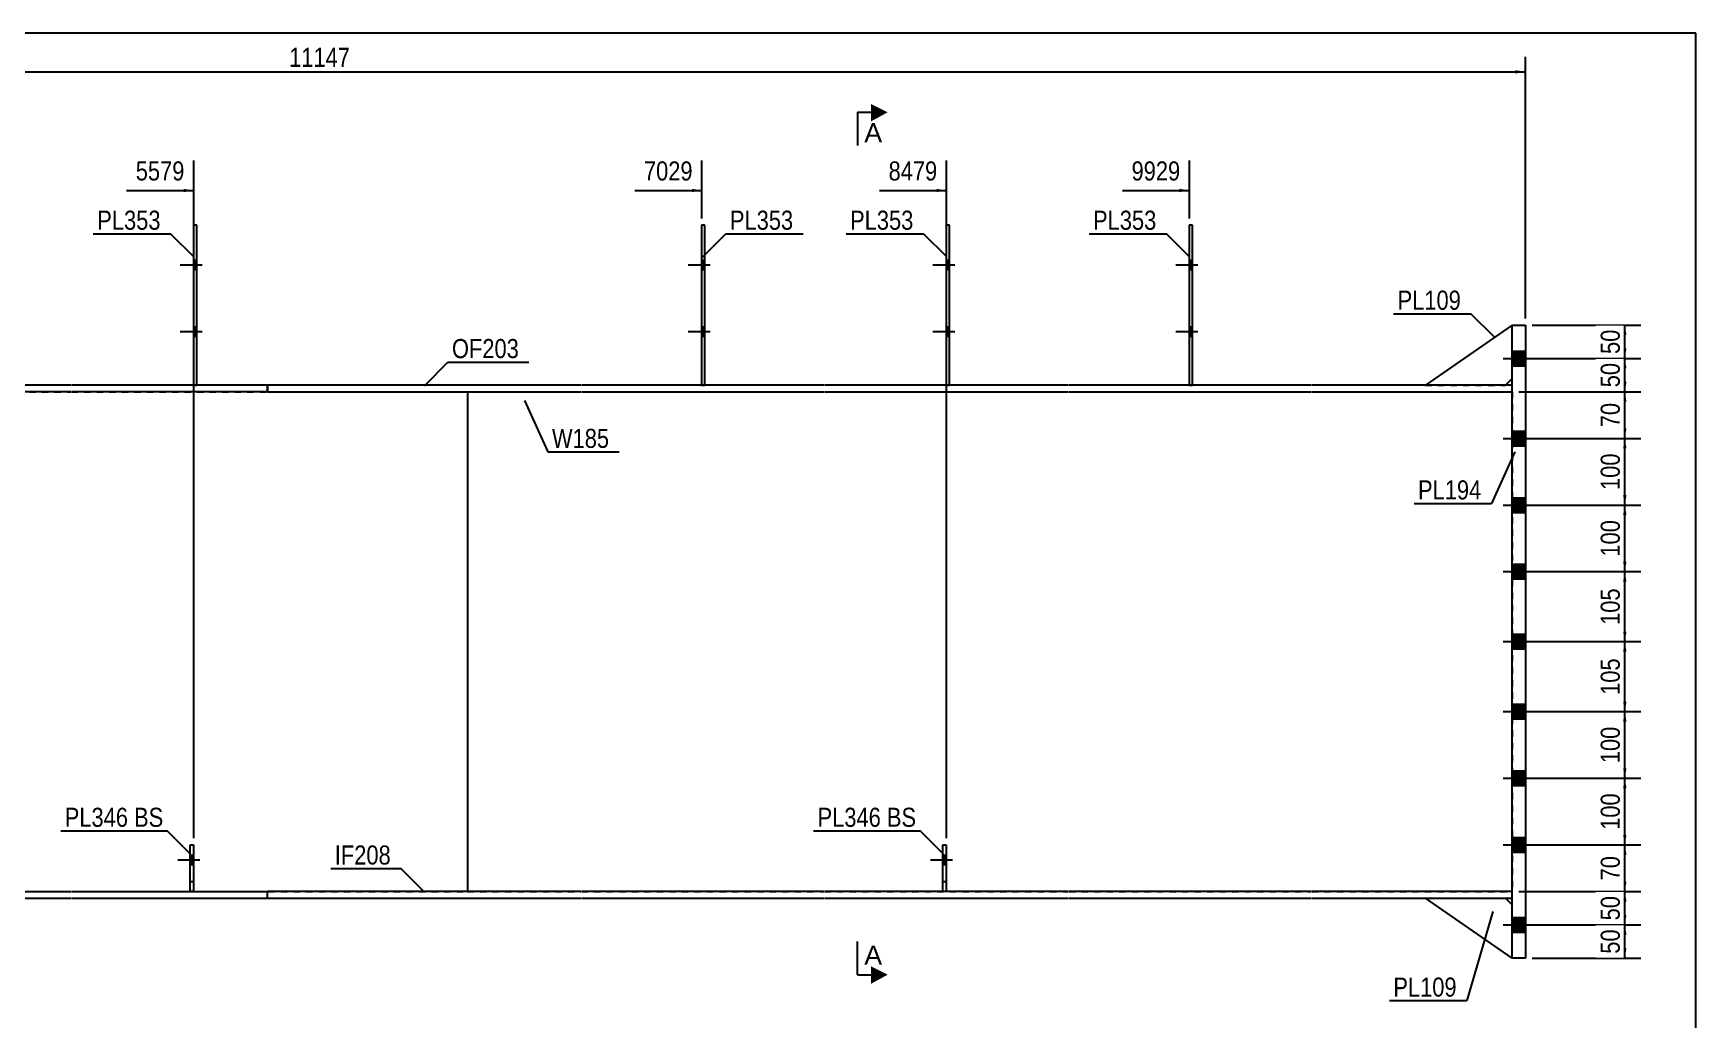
# Model space of a CAD drawing. Header units: millimetres. Extents: x -327 to 86, y -161 to 126.
# Drawn here: x -163.6 to 85.8, y -21.7 to 126.3 of the extents above; entities that cross this region are included whole.
import ezdxf

# ---------------------------------------------------------------- set-up
doc = ezdxf.new("R2010")
doc.units = ezdxf.units.MM
doc.linetypes.add('DXK_LINE_DOT1', pattern=[1.8814, 0.9407, -0.9407])
doc.linetypes.add('DXK_LINE_DOT2', pattern=[3.9198, 1.9599, -1.9599])
doc.styles.add('Arial', font='ARIAL.TTF', dxfattribs={"height": 0.2})
doc.styles.add('Arial Narrow', font='ARIALN.TTF', dxfattribs={"height": 0.2})

# ---------------------------------------------------------------- blocks, each defined once
blk = doc.blocks.new('Unknown-622305330-1210')
at = {"color": 5, "linetype": 'Continuous'}
for p, q in [((85.84, 126.3), (-324.16, 126.3)), ((85.84, -160.7), (85.84, 126.3))]:
    blk.add_line(p, q, dxfattribs=at)
blk = doc.blocks.new('Bolt-622305330-9048 - 1231')
at = {"linetype": 'Continuous'}
for points in [[(-62.81, 90.8), (-62.81, 92.2), (-63.31, 92.2), (-63.31, 90.8)], [(-62.81, 90.8), (-62.81, 92.2), (-63.31, 92.2), (-63.31, 90.8)], [(-62.81, 80.8), (-62.81, 82.2), (-63.31, 82.2), (-63.31, 80.8)], [(-62.81, 80.8), (-62.81, 82.2), (-63.31, 82.2), (-63.31, 80.8)]]:
    blk.add_hatch(color=3, dxfattribs=at).paths.add_polyline_path(points)
at = {"color": 3, "linetype": 'Continuous'}
for p, q in [((-62.01, 91.5), (-65.31, 91.5)), ((-62.01, 91.5), (-65.31, 91.5)), ((-62.81, 92.2), (-63.31, 92.2)), ((-62.81, 92.2), (-63.31, 92.2)), ((-62.81, 90.8), (-63.31, 90.8)), ((-62.81, 90.8), (-63.31, 90.8)), ((-62.01, 81.5), (-65.31, 81.5)), ((-62.01, 81.5), (-65.31, 81.5)), ((-62.81, 82.2), (-63.31, 82.2)), ((-62.81, 82.2), (-63.31, 82.2)), ((-62.81, 80.8), (-63.31, 80.8)), ((-62.81, 80.8), (-63.31, 80.8))]:
    blk.add_line(p, q, dxfattribs=at)
blk = doc.blocks.new('Part-622305330-8984 - 1231')
at = {"color": 2, "linetype": 'Continuous'}
for p, q in [((58.29, 82.5), (60.29, 82.5)), ((58.29, -12.5), (58.29, 82.5)), ((60.29, 82.5), (60.29, -12.5)), ((60.29, -12.5), (58.29, -12.5))]:
    blk.add_line(p, q, dxfattribs=at)
blk = doc.blocks.new('Part-622305330-8976 - 1231')
at = {"color": 2, "linetype": 'Continuous'}
for p, q in [((-299.5, -2.5), (-267.5, -2.5)), ((-299.5, -3.5), (-267.5, -3.5)), ((-267.4, -2.5), (-231.05, -2.5)), ((-267.4, -3.5), (-231.05, -3.5)), ((-230.95, -2.5), (-194.35, -2.5)), ((-230.95, -3.5), (-194.35, -3.5)), ((-194.25, -2.5), (-157.9, -2.5)), ((-194.25, -3.5), (-157.9, -3.5)), ((-157.8, -2.5), (-128.41, -2.5)), ((-157.8, -3.5), (-128.41, -3.5)), ((-128.41, -3.5), (-128.41, -2.5))]:
    blk.add_line(p, q, dxfattribs=at)
at = {"color": 7, "linetype": 'DXK_LINE_DOT1'}
blk.add_line((-299.5, -3.5), (-299.5, -2.5), dxfattribs=at)
blk = doc.blocks.new('Part-622305330-9000 - 1231')
at = {"color": 7, "linetype": 'DXK_LINE_DOT1'}
for p, q in [((-140.05, -2.5), (-140.05, 4.5)), ((-140.05, 4.5), (-139.55, 4.5)), ((-139.55, 4.5), (-139.55, -2.5)), ((-140.05, -1), (-139.55, -1)), ((-139.55, -2.5), (-140.05, -2.5))]:
    blk.add_line(p, q, dxfattribs=at)
blk = doc.blocks.new('Part-622305330-8983 - 1231')
at = {"color": 2, "linetype": 'Continuous'}
blk.add_line((-98.41, 72.5), (-98.41, -2.5), dxfattribs=at)
at = {"color": 7, "linetype": 'DXK_LINE_DOT1'}
for p, q in [((-98.41, 72.5), (-81.41, 72.5)), ((-81.31, 72.5), (-44.96, 72.5)), ((-44.86, 72.5), (-8.26, 72.5)), ((-8.16, 72.5), (28.19, 72.5)), ((28.29, 72.5), (58.29, 72.5)), ((58.29, 72.5), (58.29, -2.5)), ((-98.41, -2.5), (-81.41, -2.5)), ((-81.31, -2.5), (-44.96, -2.5)), ((-44.86, -2.5), (-8.26, -2.5)), ((-8.16, -2.5), (28.19, -2.5)), ((28.29, -2.5), (58.29, -2.5))]:
    blk.add_line(p, q, dxfattribs=at)
blk = doc.blocks.new('Bolt-622305330-9039 - 1231')
at = {"color": 3, "linetype": 'DXK_LINE_DOT2'}
for p, q in [((-139.55, 2.9), (-140.05, 2.9)), ((-138.6, 2.2), (-141.9, 2.2)), ((-139.55, 1.5), (-140.05, 1.5))]:
    blk.add_line(p, q, dxfattribs=at)
blk = doc.blocks.new('Part-622305330-8975 - 1231')
at = {"color": 2, "linetype": 'Continuous'}
for p, q in [((-267.5, 73.5), (-299.5, 73.5)), ((-267.5, 72.5), (-299.5, 72.5)), ((-231.05, 73.5), (-267.4, 73.5)), ((-231.05, 72.5), (-267.4, 72.5)), ((-194.35, 73.5), (-230.95, 73.5)), ((-194.35, 72.5), (-230.95, 72.5)), ((-157.9, 73.5), (-194.25, 73.5)), ((-157.9, 72.5), (-194.25, 72.5)), ((-128.41, 73.5), (-157.8, 73.5)), ((-128.41, 72.5), (-157.8, 72.5)), ((-128.41, 72.5), (-128.41, 73.5))]:
    blk.add_line(p, q, dxfattribs=at)
at = {"color": 7, "linetype": 'DXK_LINE_DOT1'}
blk.add_line((-299.5, 73.5), (-299.5, 72.5), dxfattribs=at)
blk = doc.blocks.new('Part-622305330-8977 - 1231')
at = {"color": 2, "linetype": 'Continuous'}
for p, q in [((-128.41, 73.5), (-128.41, 72.5)), ((-81.41, 73.5), (-128.41, 73.5)), ((-128.41, 72.5), (-81.41, 72.5)), ((-44.96, 73.5), (-81.31, 73.5)), ((-81.31, 72.5), (-44.96, 72.5)), ((-8.26, 73.5), (-44.86, 73.5)), ((-44.86, 72.5), (-8.26, 72.5)), ((28.19, 73.5), (-8.16, 73.5)), ((-8.16, 72.5), (28.19, 72.5)), ((58.29, 73.5), (28.29, 73.5)), ((28.29, 72.5), (58.29, 72.5))]:
    blk.add_line(p, q, dxfattribs=at)
at = {"color": 7, "linetype": 'DXK_LINE_DOT1'}
blk.add_line((58.29, 72.5), (58.29, 73.5), dxfattribs=at)
blk = doc.blocks.new('Part-622305330-8980 - 1231')
at = {"color": 2, "linetype": 'Continuous'}
for p, q in [((-128.41, -3.5), (-128.41, -2.5)), ((-81.41, -2.5), (-128.41, -2.5)), ((-128.41, -3.5), (-81.41, -3.5)), ((-44.96, -2.5), (-81.31, -2.5)), ((-81.31, -3.5), (-44.96, -3.5)), ((-8.26, -2.5), (-44.86, -2.5)), ((-44.86, -3.5), (-8.26, -3.5)), ((28.19, -2.5), (-8.16, -2.5)), ((-8.16, -3.5), (28.19, -3.5)), ((58.29, -2.5), (28.29, -2.5)), ((28.29, -3.5), (58.29, -3.5))]:
    blk.add_line(p, q, dxfattribs=at)
at = {"color": 7, "linetype": 'DXK_LINE_DOT1'}
blk.add_line((58.29, -3.5), (58.29, -2.5), dxfattribs=at)
blk = doc.blocks.new('Part-622305330-8990 - 1231')
at = {"color": 2, "linetype": 'Continuous'}
for p, q in [((58.29, 82.5), (45.29, 73.5)), ((57.29, 73.5), (58.29, 74.5))]:
    blk.add_line(p, q, dxfattribs=at)
at = {"color": 7, "linetype": 'DXK_LINE_DOT1'}
for p, q in [((58.29, 74.5), (58.29, 82.5)), ((45.29, 73.5), (57.29, 73.5))]:
    blk.add_line(p, q, dxfattribs=at)
blk = doc.blocks.new('Part-622305330-8991 - 1231')
at = {"color": 2, "linetype": 'Continuous'}
for p, q in [((58.29, -12.5), (45.29, -3.5)), ((57.29, -3.5), (58.29, -4.5))]:
    blk.add_line(p, q, dxfattribs=at)
at = {"color": 7, "linetype": 'DXK_LINE_DOT1'}
for p, q in [((45.29, -3.5), (57.29, -3.5)), ((58.29, -12.5), (58.29, -4.5))]:
    blk.add_line(p, q, dxfattribs=at)
blk = doc.blocks.new('Bolt-622305330-9056 - 1231')
at = {"linetype": 'Continuous'}
blk.add_hatch(color=3, dxfattribs=at).paths.add_polyline_path([(-26.61, 1.5), (-26.61, 2.9), (-27.11, 2.9), (-27.11, 1.5)])
at = {"color": 3, "linetype": 'Continuous'}
for p, q in [((-26.61, 2.9), (-27.11, 2.9)), ((-25.66, 2.2), (-28.96, 2.2)), ((-26.61, 1.5), (-27.11, 1.5))]:
    blk.add_line(p, q, dxfattribs=at)
blk = doc.blocks.new('Part-622305330-8999 - 1231')
at = {"color": 2, "linetype": 'Continuous'}
for p, q in [((-139.05, 97.5), (-139.55, 97.5)), ((-139.55, 97.5), (-139.55, 73.5)), ((-139.05, 73.5), (-139.05, 97.5))]:
    blk.add_line(p, q, dxfattribs=at)
at = {"color": 7, "linetype": 'DXK_LINE_DOT1'}
blk.add_line((-139.55, 73.5), (-139.05, 73.5), dxfattribs=at)
blk = doc.blocks.new('Part-622305330-9003 - 1231')
at = {"color": 2, "linetype": 'Continuous'}
for p, q in [((-140.05, -2.5), (-140.05, 4.5)), ((-140.05, 4.5), (-139.55, 4.5)), ((-139.55, 4.5), (-139.55, -2.5))]:
    blk.add_line(p, q, dxfattribs=at)
blk = doc.blocks.new('Part-622305330-9006 - 1231')
at = {"color": 2, "linetype": 'Continuous'}
for p, q in [((-26.11, 97.5), (-26.61, 97.5)), ((-26.61, 97.5), (-26.61, 73.5)), ((-26.11, 73.5), (-26.11, 97.5))]:
    blk.add_line(p, q, dxfattribs=at)
at = {"color": 7, "linetype": 'DXK_LINE_DOT1'}
blk.add_line((-26.61, 73.5), (-26.11, 73.5), dxfattribs=at)
blk = doc.blocks.new('Part-622305330-9009 - 1231')
at = {"color": 2, "linetype": 'Continuous'}
for p, q in [((-62.81, 97.5), (-63.31, 97.5)), ((-63.31, 97.5), (-63.31, 73.5)), ((-62.81, 73.5), (-62.81, 97.5))]:
    blk.add_line(p, q, dxfattribs=at)
at = {"color": 7, "linetype": 'DXK_LINE_DOT1'}
blk.add_line((-63.31, 73.5), (-62.81, 73.5), dxfattribs=at)
blk = doc.blocks.new('Part-622305330-9010 - 1231')
at = {"color": 2, "linetype": 'Continuous'}
for p, q in [((10.34, 97.5), (9.84, 97.5)), ((9.84, 97.5), (9.84, 73.5)), ((10.34, 73.5), (10.34, 97.5))]:
    blk.add_line(p, q, dxfattribs=at)
at = {"color": 7, "linetype": 'DXK_LINE_DOT1'}
blk.add_line((9.84, 73.5), (10.34, 73.5), dxfattribs=at)
blk = doc.blocks.new('Part-622305330-9018 - 1231')
at = {"color": 7, "linetype": 'DXK_LINE_DOT1'}
for p, q in [((-27.11, -2.5), (-27.11, 4.5)), ((-27.11, 4.5), (-26.61, 4.5)), ((-26.61, 4.5), (-26.61, -2.5)), ((-27.11, -1), (-26.61, -1))]:
    blk.add_line(p, q, dxfattribs=at)
blk = doc.blocks.new('Part-622305330-9021 - 1231')
at = {"color": 2, "linetype": 'Continuous'}
for p, q in [((-27.11, -2.5), (-27.11, 4.5)), ((-27.11, 4.5), (-26.61, 4.5)), ((-26.61, 4.5), (-26.61, -2.5))]:
    blk.add_line(p, q, dxfattribs=at)
blk = doc.blocks.new('Part-622305330-9024 - 1231')
at = {"color": 7, "linetype": 'DXK_LINE_DOT1'}
for p, q in [((-299.5, 72.5), (-299.5, -2.5)), ((-299.5, 72.5), (-267.5, 72.5)), ((-267.4, 72.5), (-231.05, 72.5)), ((-230.95, 72.5), (-194.35, 72.5)), ((-194.25, 72.5), (-157.9, 72.5)), ((-157.8, 72.5), (-98.41, 72.5)), ((-299.5, -2.5), (-267.5, -2.5)), ((-267.4, -2.5), (-231.05, -2.5)), ((-230.95, -2.5), (-213.2, -2.5)), ((-212.7, -2.5), (-194.35, -2.5)), ((-194.25, -2.5), (-157.9, -2.5)), ((-157.8, -2.5), (-140.05, -2.5)), ((-139.55, -2.5), (-98.41, -2.5))]:
    blk.add_line(p, q, dxfattribs=at)
at = {"color": 2, "linetype": 'Continuous'}
blk.add_line((-98.41, 72.5), (-98.41, -2.5), dxfattribs=at)
blk = doc.blocks.new('Bolt-622305330-9025 - 1231')
at = {"linetype": 'Continuous'}
for points in [[(58.29, 78.6), (58.29, 76.4), (60.29, 76.4), (60.29, 78.6)], [(58.29, 78.6), (58.29, 76.4), (60.29, 76.4), (60.29, 78.6)], [(58.29, 66.6), (58.29, 64.4), (60.29, 64.4), (60.29, 66.6)], [(58.29, 66.6), (58.29, 64.4), (60.29, 64.4), (60.29, 66.6)], [(58.29, 56.6), (58.29, 54.4), (60.29, 54.4), (60.29, 56.6)], [(58.29, 56.6), (58.29, 54.4), (60.29, 54.4), (60.29, 56.6)], [(58.29, 46.6), (58.29, 44.4), (60.29, 44.4), (60.29, 46.6)], [(58.29, 46.6), (58.29, 44.4), (60.29, 44.4), (60.29, 46.6)], [(58.29, 36.1), (58.29, 33.9), (60.29, 33.9), (60.29, 36.1)], [(58.29, 36.1), (58.29, 33.9), (60.29, 33.9), (60.29, 36.1)], [(58.29, 25.6), (58.29, 23.4), (60.29, 23.4), (60.29, 25.6)], [(58.29, 25.6), (58.29, 23.4), (60.29, 23.4), (60.29, 25.6)], [(58.29, 15.6), (58.29, 13.4), (60.29, 13.4), (60.29, 15.6)], [(58.29, 15.6), (58.29, 13.4), (60.29, 13.4), (60.29, 15.6)], [(58.29, 5.6), (58.29, 3.4), (60.29, 3.4), (60.29, 5.6)], [(58.29, 5.6), (58.29, 3.4), (60.29, 3.4), (60.29, 5.6)], [(58.29, -6.4), (58.29, -8.6), (60.29, -8.6), (60.29, -6.4)], [(58.29, -6.4), (58.29, -8.6), (60.29, -8.6), (60.29, -6.4)]]:
    blk.add_hatch(color=3, dxfattribs=at).paths.add_polyline_path(points)
at = {"color": 3, "linetype": 'Continuous'}
for p, q in [((56.95, 77.5), (66.29, 77.5)), ((56.95, 77.5), (66.29, 77.5)), ((58.29, 78.6), (60.29, 78.6)), ((58.29, 78.6), (60.29, 78.6)), ((58.29, 76.4), (60.29, 76.4)), ((58.29, 76.4), (60.29, 76.4)), ((56.95, 65.5), (66.29, 65.5)), ((56.95, 65.5), (66.29, 65.5)), ((58.29, 66.6), (60.29, 66.6)), ((58.29, 66.6), (60.29, 66.6)), ((58.29, 64.4), (60.29, 64.4)), ((58.29, 64.4), (60.29, 64.4)), ((56.95, 55.5), (66.29, 55.5)), ((56.95, 55.5), (66.29, 55.5)), ((58.29, 56.6), (60.29, 56.6)), ((58.29, 56.6), (60.29, 56.6)), ((58.29, 54.4), (60.29, 54.4)), ((58.29, 54.4), (60.29, 54.4)), ((56.95, 45.5), (66.29, 45.5)), ((56.95, 45.5), (66.29, 45.5)), ((58.29, 46.6), (60.29, 46.6)), ((58.29, 46.6), (60.29, 46.6)), ((58.29, 44.4), (60.29, 44.4)), ((58.29, 44.4), (60.29, 44.4)), ((56.95, 35), (66.29, 35)), ((56.95, 35), (66.29, 35)), ((58.29, 36.1), (60.29, 36.1)), ((58.29, 36.1), (60.29, 36.1)), ((58.29, 33.9), (60.29, 33.9)), ((58.29, 33.9), (60.29, 33.9)), ((58.29, 25.6), (60.29, 25.6)), ((58.29, 25.6), (60.29, 25.6)), ((56.95, 24.5), (66.29, 24.5)), ((56.95, 24.5), (66.29, 24.5)), ((58.29, 23.4), (60.29, 23.4)), ((58.29, 23.4), (60.29, 23.4)), ((58.29, 15.6), (60.29, 15.6)), ((58.29, 15.6), (60.29, 15.6)), ((56.95, 14.5), (66.29, 14.5)), ((56.95, 14.5), (66.29, 14.5)), ((58.29, 13.4), (60.29, 13.4)), ((58.29, 13.4), (60.29, 13.4)), ((58.29, 5.6), (60.29, 5.6)), ((58.29, 5.6), (60.29, 5.6)), ((56.95, 4.5), (66.29, 4.5)), ((56.95, 4.5), (66.29, 4.5)), ((58.29, 3.4), (60.29, 3.4)), ((58.29, 3.4), (60.29, 3.4)), ((58.29, -6.4), (60.29, -6.4)), ((58.29, -6.4), (60.29, -6.4)), ((56.95, -7.5), (66.29, -7.5)), ((56.95, -7.5), (66.29, -7.5)), ((58.29, -8.6), (60.29, -8.6)), ((58.29, -8.6), (60.29, -8.6))]:
    blk.add_line(p, q, dxfattribs=at)
blk = doc.blocks.new('Bolt-622305330-9038 - 1231')
at = {"linetype": 'Continuous'}
for points in [[(-139.05, 90.8), (-139.05, 92.2), (-139.55, 92.2), (-139.55, 90.8)], [(-139.05, 90.8), (-139.05, 92.2), (-139.55, 92.2), (-139.55, 90.8)], [(-139.05, 80.8), (-139.05, 82.2), (-139.55, 82.2), (-139.55, 80.8)], [(-139.05, 80.8), (-139.05, 82.2), (-139.55, 82.2), (-139.55, 80.8)]]:
    blk.add_hatch(color=3, dxfattribs=at).paths.add_polyline_path(points)
at = {"color": 3, "linetype": 'Continuous'}
for p, q in [((-138.25, 91.5), (-141.55, 91.5)), ((-138.25, 91.5), (-141.55, 91.5)), ((-139.05, 92.2), (-139.55, 92.2)), ((-139.05, 92.2), (-139.55, 92.2)), ((-139.05, 90.8), (-139.55, 90.8)), ((-139.05, 90.8), (-139.55, 90.8)), ((-138.25, 81.5), (-141.55, 81.5)), ((-138.25, 81.5), (-141.55, 81.5)), ((-139.05, 82.2), (-139.55, 82.2)), ((-139.05, 82.2), (-139.55, 82.2)), ((-139.05, 80.8), (-139.55, 80.8)), ((-139.05, 80.8), (-139.55, 80.8))]:
    blk.add_line(p, q, dxfattribs=at)
blk = doc.blocks.new('Bolt-622305330-9042 - 1231')
at = {"linetype": 'Continuous'}
blk.add_hatch(color=3, dxfattribs=at).paths.add_polyline_path([(-139.55, 1.5), (-139.55, 2.9), (-140.05, 2.9), (-140.05, 1.5)])
at = {"color": 3, "linetype": 'Continuous'}
for p, q in [((-139.55, 2.9), (-140.05, 2.9)), ((-138.6, 2.2), (-141.9, 2.2)), ((-139.55, 1.5), (-140.05, 1.5))]:
    blk.add_line(p, q, dxfattribs=at)
blk = doc.blocks.new('Bolt-622305330-9045 - 1231')
at = {"linetype": 'Continuous'}
for points in [[(-26.11, 90.8), (-26.11, 92.2), (-26.61, 92.2), (-26.61, 90.8)], [(-26.11, 90.8), (-26.11, 92.2), (-26.61, 92.2), (-26.61, 90.8)], [(-26.11, 80.8), (-26.11, 82.2), (-26.61, 82.2), (-26.61, 80.8)], [(-26.11, 80.8), (-26.11, 82.2), (-26.61, 82.2), (-26.61, 80.8)]]:
    blk.add_hatch(color=3, dxfattribs=at).paths.add_polyline_path(points)
at = {"color": 3, "linetype": 'Continuous'}
for p, q in [((-25.31, 91.5), (-28.61, 91.5)), ((-25.31, 91.5), (-28.61, 91.5)), ((-26.11, 92.2), (-26.61, 92.2)), ((-26.11, 92.2), (-26.61, 92.2)), ((-26.11, 90.8), (-26.61, 90.8)), ((-26.11, 90.8), (-26.61, 90.8)), ((-25.31, 81.5), (-28.61, 81.5)), ((-25.31, 81.5), (-28.61, 81.5)), ((-26.11, 82.2), (-26.61, 82.2)), ((-26.11, 82.2), (-26.61, 82.2)), ((-26.11, 80.8), (-26.61, 80.8)), ((-26.11, 80.8), (-26.61, 80.8))]:
    blk.add_line(p, q, dxfattribs=at)
blk = doc.blocks.new('Bolt-622305330-9049 - 1231')
at = {"linetype": 'Continuous'}
for points in [[(10.34, 90.8), (10.34, 92.2), (9.84, 92.2), (9.84, 90.8)], [(10.34, 90.8), (10.34, 92.2), (9.84, 92.2), (9.84, 90.8)], [(10.34, 80.8), (10.34, 82.2), (9.84, 82.2), (9.84, 80.8)], [(10.34, 80.8), (10.34, 82.2), (9.84, 82.2), (9.84, 80.8)]]:
    blk.add_hatch(color=3, dxfattribs=at).paths.add_polyline_path(points)
at = {"color": 3, "linetype": 'Continuous'}
for p, q in [((11.14, 91.5), (7.84, 91.5)), ((11.14, 91.5), (7.84, 91.5)), ((10.34, 92.2), (9.84, 92.2)), ((10.34, 92.2), (9.84, 92.2)), ((10.34, 90.8), (9.84, 90.8)), ((10.34, 90.8), (9.84, 90.8)), ((11.14, 81.5), (7.84, 81.5)), ((11.14, 81.5), (7.84, 81.5)), ((10.34, 82.2), (9.84, 82.2)), ((10.34, 82.2), (9.84, 82.2)), ((10.34, 80.8), (9.84, 80.8)), ((10.34, 80.8), (9.84, 80.8))]:
    blk.add_line(p, q, dxfattribs=at)
blk = doc.blocks.new('Bolt-622305330-9053 - 1231')
at = {"color": 3, "linetype": 'DXK_LINE_DOT2'}
for p, q in [((-26.61, 2.9), (-27.11, 2.9)), ((-25.66, 2.2), (-28.96, 2.2)), ((-26.61, 1.5), (-27.11, 1.5))]:
    blk.add_line(p, q, dxfattribs=at)
blk = doc.blocks.new('StraightDimension-622305330-7329 - 1231')
at = {"linetype": 'Continuous'}
for points in [[(74.95, 64), (75.2, 65.5), (75.45, 64)], [(75.45, 57), (75.2, 55.5), (74.95, 57)]]:
    blk.add_hatch(color=7, dxfattribs=at).paths.add_polyline_path(points)
at = {"color": 7, "linetype": 'Continuous'}
for p, q in [((59.29, 65.5), (77.6, 65.5)), ((75.2, 55.5), (75.2, 65.5)), ((59.29, 55.5), (77.6, 55.5))]:
    blk.add_line(p, q, dxfattribs=at)
at = {"color": 0}
blk.add_wipeout([(75.05, 63.84), (70.85, 63.84), (70.85, 57.16), (75.05, 57.16)], dxfattribs=at)
at = {"color": 3, "style": 'Arial Narrow'}
blk.add_text('100', height=2.863, rotation=90.0002, dxfattribs=at).set_placement((74.45, 57.76))
blk = doc.blocks.new('StraightDimension-622305330-7326 - 1231')
at = {"linetype": 'Continuous'}
for points in [[(74.95, 81), (75.2, 82.5), (75.45, 81)], [(75.45, 79), (75.2, 77.5), (74.95, 79)]]:
    blk.add_hatch(color=7, dxfattribs=at).paths.add_polyline_path(points)
at = {"color": 7, "linetype": 'Continuous'}
for p, q in [((61.29, 82.5), (77.6, 82.5)), ((75.2, 77.5), (75.2, 82.5)), ((59.29, 77.5), (77.6, 77.5))]:
    blk.add_line(p, q, dxfattribs=at)
at = {"color": 0}
blk.add_wipeout([(75.05, 82.43), (70.85, 82.43), (70.85, 77.57), (75.05, 77.57)], dxfattribs=at)
at = {"color": 3, "style": 'Arial Narrow'}
blk.add_text('50', height=2.863, rotation=90.0002, dxfattribs=at).set_placement((74.45, 78.17))
blk = doc.blocks.new('StraightDimension-622305330-7327 - 1231')
at = {"linetype": 'Continuous'}
for points in [[(74.95, 76), (75.2, 77.5), (75.45, 76)], [(75.45, 74), (75.2, 72.5), (74.95, 74)]]:
    blk.add_hatch(color=7, dxfattribs=at).paths.add_polyline_path(points)
at = {"color": 7, "linetype": 'Continuous'}
for p, q in [((59.29, 77.5), (77.6, 77.5)), ((75.2, 72.5), (75.2, 77.5)), ((59.29, 72.5), (77.6, 72.5))]:
    blk.add_line(p, q, dxfattribs=at)
at = {"color": 0}
blk.add_wipeout([(75.05, 77.43), (70.85, 77.43), (70.85, 72.57), (75.05, 72.57)], dxfattribs=at)
at = {"color": 3, "style": 'Arial Narrow'}
blk.add_text('50', height=2.863, rotation=90.0002, dxfattribs=at).set_placement((74.45, 73.17))
blk = doc.blocks.new('StraightDimension-622305330-7328 - 1231')
at = {"linetype": 'Continuous'}
for points in [[(74.95, 71), (75.2, 72.5), (75.45, 71)], [(75.45, 67), (75.2, 65.5), (74.95, 67)]]:
    blk.add_hatch(color=7, dxfattribs=at).paths.add_polyline_path(points)
at = {"color": 7, "linetype": 'Continuous'}
for p, q in [((59.29, 72.5), (77.6, 72.5)), ((75.2, 65.5), (75.2, 72.5)), ((59.29, 65.5), (77.6, 65.5))]:
    blk.add_line(p, q, dxfattribs=at)
at = {"color": 0}
blk.add_wipeout([(75.05, 71.43), (70.85, 71.43), (70.85, 66.57), (75.05, 66.57)], dxfattribs=at)
at = {"color": 3, "style": 'Arial Narrow'}
blk.add_text('70', height=2.863, rotation=90.0002, dxfattribs=at).set_placement((74.45, 67.17))
blk = doc.blocks.new('StraightDimension-622305330-7330 - 1231')
at = {"linetype": 'Continuous'}
for points in [[(74.95, 54), (75.2, 55.5), (75.45, 54)], [(75.45, 47), (75.2, 45.5), (74.95, 47)]]:
    blk.add_hatch(color=7, dxfattribs=at).paths.add_polyline_path(points)
at = {"color": 7, "linetype": 'Continuous'}
for p, q in [((59.29, 55.5), (77.6, 55.5)), ((75.2, 45.5), (75.2, 55.5)), ((59.29, 45.5), (77.6, 45.5))]:
    blk.add_line(p, q, dxfattribs=at)
at = {"color": 0}
blk.add_wipeout([(75.05, 53.84), (70.85, 53.84), (70.85, 47.16), (75.05, 47.16)], dxfattribs=at)
at = {"color": 3, "style": 'Arial Narrow'}
blk.add_text('100', height=2.863, rotation=90.0002, dxfattribs=at).set_placement((74.45, 47.76))
blk = doc.blocks.new('StraightDimension-622305330-7331 - 1231')
at = {"linetype": 'Continuous'}
for points in [[(74.95, 44), (75.2, 45.5), (75.45, 44)], [(75.45, 36.5), (75.2, 35), (74.95, 36.5)]]:
    blk.add_hatch(color=7, dxfattribs=at).paths.add_polyline_path(points)
at = {"color": 7, "linetype": 'Continuous'}
for p, q in [((59.29, 45.5), (77.6, 45.5)), ((75.2, 35), (75.2, 45.5)), ((59.29, 35), (77.6, 35))]:
    blk.add_line(p, q, dxfattribs=at)
at = {"color": 0}
blk.add_wipeout([(75.05, 43.59), (70.85, 43.59), (70.85, 36.91), (75.05, 36.91)], dxfattribs=at)
at = {"color": 3, "style": 'Arial Narrow'}
blk.add_text('105', height=2.863, rotation=90.0002, dxfattribs=at).set_placement((74.45, 37.51))
blk = doc.blocks.new('StraightDimension-622305330-7332 - 1231')
at = {"linetype": 'Continuous'}
for points in [[(74.95, 33.5), (75.2, 35), (75.45, 33.5)], [(75.45, 26), (75.2, 24.5), (74.95, 26)]]:
    blk.add_hatch(color=7, dxfattribs=at).paths.add_polyline_path(points)
at = {"color": 7, "linetype": 'Continuous'}
for p, q in [((59.29, 35), (77.6, 35)), ((75.2, 24.5), (75.2, 35)), ((59.29, 24.5), (77.6, 24.5))]:
    blk.add_line(p, q, dxfattribs=at)
at = {"color": 0}
blk.add_wipeout([(75.05, 33.09), (70.85, 33.09), (70.85, 26.41), (75.05, 26.41)], dxfattribs=at)
at = {"color": 3, "style": 'Arial Narrow'}
blk.add_text('105', height=2.863, rotation=90.0002, dxfattribs=at).set_placement((74.45, 27.01))
blk = doc.blocks.new('StraightDimension-622305330-7333 - 1231')
at = {"linetype": 'Continuous'}
for points in [[(74.95, 23), (75.2, 24.5), (75.45, 23)], [(75.45, 16), (75.2, 14.5), (74.95, 16)]]:
    blk.add_hatch(color=7, dxfattribs=at).paths.add_polyline_path(points)
at = {"color": 7, "linetype": 'Continuous'}
for p, q in [((59.29, 24.5), (77.6, 24.5)), ((75.2, 14.5), (75.2, 24.5)), ((59.29, 14.5), (77.6, 14.5))]:
    blk.add_line(p, q, dxfattribs=at)
at = {"color": 0}
blk.add_wipeout([(75.05, 22.84), (70.85, 22.84), (70.85, 16.16), (75.05, 16.16)], dxfattribs=at)
at = {"color": 3, "style": 'Arial Narrow'}
blk.add_text('100', height=2.863, rotation=90.0002, dxfattribs=at).set_placement((74.45, 16.76))
blk = doc.blocks.new('StraightDimension-622305330-7334 - 1231')
at = {"linetype": 'Continuous'}
for points in [[(74.95, 13), (75.2, 14.5), (75.45, 13)], [(75.45, 6), (75.2, 4.5), (74.95, 6)]]:
    blk.add_hatch(color=7, dxfattribs=at).paths.add_polyline_path(points)
at = {"color": 7, "linetype": 'Continuous'}
for p, q in [((59.29, 14.5), (77.6, 14.5)), ((75.2, 4.5), (75.2, 14.5)), ((59.29, 4.5), (77.6, 4.5))]:
    blk.add_line(p, q, dxfattribs=at)
at = {"color": 0}
blk.add_wipeout([(75.05, 12.84), (70.85, 12.84), (70.85, 6.16), (75.05, 6.16)], dxfattribs=at)
at = {"color": 3, "style": 'Arial Narrow'}
blk.add_text('100', height=2.863, rotation=90.0002, dxfattribs=at).set_placement((74.45, 6.76))
blk = doc.blocks.new('StraightDimension-622305330-7335 - 1231')
at = {"linetype": 'Continuous'}
for points in [[(74.95, 3), (75.2, 4.5), (75.45, 3)], [(75.45, -1), (75.2, -2.5), (74.95, -1)]]:
    blk.add_hatch(color=7, dxfattribs=at).paths.add_polyline_path(points)
at = {"color": 7, "linetype": 'Continuous'}
for p, q in [((59.29, 4.5), (77.6, 4.5)), ((75.2, -2.5), (75.2, 4.5)), ((59.29, -2.5), (77.6, -2.5))]:
    blk.add_line(p, q, dxfattribs=at)
at = {"color": 0}
blk.add_wipeout([(75.05, 3.43), (70.85, 3.43), (70.85, -1.43), (75.05, -1.43)], dxfattribs=at)
at = {"color": 3, "style": 'Arial Narrow'}
blk.add_text('70', height=2.863, rotation=90.0002, dxfattribs=at).set_placement((74.45, -0.83))
blk = doc.blocks.new('StraightDimension-622305330-7336 - 1231')
at = {"linetype": 'Continuous'}
for points in [[(74.95, -4), (75.2, -2.5), (75.45, -4)], [(75.45, -6), (75.2, -7.5), (74.95, -6)]]:
    blk.add_hatch(color=7, dxfattribs=at).paths.add_polyline_path(points)
at = {"color": 7, "linetype": 'Continuous'}
for p, q in [((59.29, -2.5), (77.6, -2.5)), ((75.2, -7.5), (75.2, -2.5)), ((59.29, -7.5), (77.6, -7.5))]:
    blk.add_line(p, q, dxfattribs=at)
at = {"color": 0}
blk.add_wipeout([(75.05, -2.57), (70.85, -2.57), (70.85, -7.43), (75.05, -7.43)], dxfattribs=at)
at = {"color": 3, "style": 'Arial Narrow'}
blk.add_text('50', height=2.863, rotation=90.0002, dxfattribs=at).set_placement((74.45, -6.83))
blk = doc.blocks.new('StraightDimension-622305330-7337 - 1231')
at = {"linetype": 'Continuous'}
for points in [[(74.95, -9), (75.2, -7.5), (75.45, -9)], [(75.45, -11), (75.2, -12.5), (74.95, -11)]]:
    blk.add_hatch(color=7, dxfattribs=at).paths.add_polyline_path(points)
at = {"color": 7, "linetype": 'Continuous'}
for p, q in [((59.29, -7.5), (77.6, -7.5)), ((75.2, -12.5), (75.2, -7.5)), ((61.29, -12.5), (77.6, -12.5))]:
    blk.add_line(p, q, dxfattribs=at)
at = {"color": 0}
blk.add_wipeout([(75.05, -7.57), (70.85, -7.57), (70.85, -12.43), (75.05, -12.43)], dxfattribs=at)
at = {"color": 3, "style": 'Arial Narrow'}
blk.add_text('50', height=2.863, rotation=90.0002, dxfattribs=at).set_placement((74.45, -11.83))
blk = doc.blocks.new('StraightDimension-622305330-7436 - 1231')
at = {"linetype": 'Continuous'}
blk.add_hatch(color=7, dxfattribs=at).paths.add_polyline_path([(58.79, 120.75), (60.29, 120.5), (58.79, 120.25)])
at = {"color": 7, "linetype": 'Continuous'}
for p, q in [((60.29, 83.5), (60.29, 122.75)), ((-301.5, 120.5), (60.29, 120.5))]:
    blk.add_line(p, q, dxfattribs=at)
at = {"color": 0}
blk.add_wipeout([(-115.44, 120.65), (-115.44, 124.85), (-125.78, 124.85), (-125.78, 120.65)], dxfattribs=at)
at = {"color": 3, "style": 'Arial Narrow'}
blk.add_text('11147', height=2.863, dxfattribs=at).set_placement((-125.18, 121.25))
blk = doc.blocks.new('StraightDimension-622305330-7834 - 1231')
at = {"linetype": 'Continuous'}
blk.add_hatch(color=7, dxfattribs=at).paths.add_polyline_path([(8.39, 102.95), (9.89, 102.7), (8.39, 102.45)])
at = {"color": 7, "linetype": 'Continuous'}
for p, q in [((9.89, 98.5), (9.89, 107.2)), ((-0.17, 102.7), (9.89, 102.7))]:
    blk.add_line(p, q, dxfattribs=at)
at = {"color": 0}
blk.add_wipeout([(9.11, 103.6), (9.11, 107.8), (0.6, 107.8), (0.6, 103.6)], dxfattribs=at)
at = {"color": 3, "style": 'Arial Narrow'}
blk.add_text('9929', height=2.863, dxfattribs=at).set_placement((1.2, 104.2))
blk = doc.blocks.new('StraightDimension-622305330-7835 - 1231')
at = {"linetype": 'Continuous'}
blk.add_hatch(color=7, dxfattribs=at).paths.add_polyline_path([(-28.06, 102.95), (-26.56, 102.7), (-28.06, 102.45)])
at = {"color": 7, "linetype": 'Continuous'}
for p, q in [((-26.56, 5.5), (-26.56, 107.2)), ((-36.62, 102.7), (-26.56, 102.7))]:
    blk.add_line(p, q, dxfattribs=at)
at = {"color": 0}
blk.add_wipeout([(-27.34, 103.6), (-27.34, 107.8), (-35.85, 107.8), (-35.85, 103.6)], dxfattribs=at)
at = {"color": 3, "style": 'Arial Narrow'}
blk.add_text('8479', height=2.863, dxfattribs=at).set_placement((-35.25, 104.2))
blk = doc.blocks.new('StraightDimension-622305330-7836 - 1231')
at = {"linetype": 'Continuous'}
blk.add_hatch(color=7, dxfattribs=at).paths.add_polyline_path([(-64.76, 102.95), (-63.26, 102.7), (-64.76, 102.45)])
at = {"color": 7, "linetype": 'Continuous'}
for p, q in [((-63.26, 98.5), (-63.26, 107.2)), ((-73.32, 102.7), (-63.26, 102.7))]:
    blk.add_line(p, q, dxfattribs=at)
at = {"color": 0}
blk.add_wipeout([(-64.04, 103.6), (-64.04, 107.8), (-72.55, 107.8), (-72.55, 103.6)], dxfattribs=at)
at = {"color": 3, "style": 'Arial Narrow'}
blk.add_text('7029', height=2.863, dxfattribs=at).set_placement((-71.95, 104.2))
blk = doc.blocks.new('StraightDimension-622305330-7837 - 1231')
at = {"linetype": 'Continuous'}
blk.add_hatch(color=7, dxfattribs=at).paths.add_polyline_path([(-141, 102.95), (-139.5, 102.7), (-141, 102.45)])
at = {"color": 7, "linetype": 'Continuous'}
for p, q in [((-139.5, 5.5), (-139.5, 107.2)), ((-149.56, 102.7), (-139.5, 102.7))]:
    blk.add_line(p, q, dxfattribs=at)
at = {"color": 0}
blk.add_wipeout([(-140.27, 103.6), (-140.27, 107.8), (-148.79, 107.8), (-148.79, 103.6)], dxfattribs=at)
at = {"color": 3, "style": 'Arial Narrow'}
blk.add_text('5579', height=2.863, dxfattribs=at).set_placement((-148.19, 104.2))
blk = doc.blocks.new('SectionMark-622305330-8249 - 1231')
at = {"color": 7, "linetype": 'Continuous'}
for p, q in [((-39.89, 114.44), (-37.89, 114.44)), ((-39.89, -14.98), (-37.89, -14.98))]:
    blk.add_line(p, q, dxfattribs=at)
at = {"color": 0, "linetype": 'Continuous'}
for points in [[(-36.22, 109.94), (-36.22, 112.94), (-38.89, 112.94), (-38.89, 109.94)], [(-36.22, -13.48), (-36.22, -10.48), (-38.89, -10.48), (-38.89, -13.48)]]:
    blk.add_wipeout(points, dxfattribs=at)
at = {"linetype": 'Continuous'}
for points in [[(-37.89, 115.69), (-35.39, 114.44), (-37.89, 113.06)], [(-37.89, -13.73), (-35.39, -14.98), (-37.89, -16.35)]]:
    blk.add_hatch(color=7, dxfattribs=at).paths.add_polyline_path(points)
at = {"color": 7, "linetype": 'Continuous'}
for p, q in [((-39.89, 114.44), (-39.89, 109.44)), ((-39.89, -14.98), (-39.89, -9.98))]:
    blk.add_line(p, q, dxfattribs=at)
at = {"color": 136, "linetype": 'Continuous', "style": 'Arial'}
for p in [(-38.89, 109.94), (-38.89, -13.48)]:
    blk.add_text('A', height=2.87, dxfattribs=at).set_placement(p)
blk = doc.blocks.new('Mark-622305330-9169 - 1231')
at = {"color": 7, "linetype": 'Continuous'}
blk.add_line((55.39, -5.51), (51.49, -18.87), dxfattribs=at)
at = {"color": 0}
blk.add_wipeout([(49.99, -18.27), (49.99, -15.27), (40.48, -15.27), (40.48, -18.27)], dxfattribs=at)
blk.add_wipeout([(49.99, -18.27), (49.99, -15.27), (40.48, -15.27), (40.48, -18.27)], dxfattribs=at)
at = {"color": 7, "linetype": 'Continuous'}
blk.add_line((39.88, -18.87), (51.49, -18.87), dxfattribs=at)
at = {"color": 3, "style": 'Arial Narrow'}
blk.add_text('PL109', height=2.863, dxfattribs=at).set_placement((40.48, -18.27))
blk = doc.blocks.new('MarkSet-622305330-10108 - 1231')
at = {"color": 0}
blk.add_wipeout([(-36.4, 7.21), (-36.4, 10.21), (-45.9, 10.21), (-45.9, 7.21)], dxfattribs=at)
blk.add_wipeout([(-36.4, 7.21), (-36.4, 10.21), (-45.9, 10.21), (-45.9, 7.21)], dxfattribs=at)
blk.add_wipeout([(-31.12, 7.21), (-31.12, 10.21), (-35.5, 10.21), (-35.5, 7.21)], dxfattribs=at)
blk.add_wipeout([(-31.12, 7.21), (-31.12, 10.21), (-35.5, 10.21), (-35.5, 7.21)], dxfattribs=at)
at = {"color": 7, "linetype": 'Continuous'}
for p in [(-46.5, 6.61), (-26.98, 3.07)]:
    blk.add_line(p, (-30.52, 6.61), dxfattribs=at)
at = {"color": 3, "style": 'Arial Narrow'}
for s, p in [('PL346', (-45.9, 7.21)), ('BS', (-35.5, 7.21))]:
    blk.add_text(s, height=2.863, dxfattribs=at).set_placement(p)
blk = doc.blocks.new('Mark-622305330-9160 - 1231')
at = {"color": 7, "linetype": 'Continuous'}
blk.add_line((-104.89, -2.59), (-108.42, 0.95), dxfattribs=at)
at = {"color": 0}
blk.add_wipeout([(-109.92, 1.55), (-109.92, 4.55), (-118.33, 4.55), (-118.33, 1.55)], dxfattribs=at)
blk.add_wipeout([(-109.92, 1.55), (-109.92, 4.55), (-118.33, 4.55), (-118.33, 1.55)], dxfattribs=at)
at = {"color": 7, "linetype": 'Continuous'}
blk.add_line((-118.93, 0.95), (-108.42, 0.95), dxfattribs=at)
at = {"color": 3, "style": 'Arial Narrow'}
blk.add_text('IF208', height=2.863, dxfattribs=at).set_placement((-118.33, 1.55))
blk = doc.blocks.new('Mark-622305330-9163 - 1231')
at = {"color": 0}
blk.add_wipeout([(-77.16, 64.07), (-77.16, 67.07), (-85.75, 67.07), (-85.75, 64.07)], dxfattribs=at)
blk.add_wipeout([(-77.16, 64.07), (-77.16, 67.07), (-85.75, 67.07), (-85.75, 64.07)], dxfattribs=at)
at = {"color": 7, "linetype": 'Continuous'}
for p, q in [((-89.89, 71.21), (-86.35, 63.47)), ((-86.35, 63.47), (-75.66, 63.47))]:
    blk.add_line(p, q, dxfattribs=at)
at = {"color": 3, "style": 'Arial Narrow'}
blk.add_text('W185', height=2.863, dxfattribs=at).set_placement((-85.75, 64.07))
blk = doc.blocks.new('Mark-622305330-9166 - 1231')
at = {"color": 7, "linetype": 'Continuous'}
blk.add_line((55.66, 80.67), (52.12, 84.21), dxfattribs=at)
at = {"color": 0}
blk.add_wipeout([(50.62, 84.81), (50.62, 87.81), (41.12, 87.81), (41.12, 84.81)], dxfattribs=at)
blk.add_wipeout([(50.62, 84.81), (50.62, 87.81), (41.12, 87.81), (41.12, 84.81)], dxfattribs=at)
at = {"color": 7, "linetype": 'Continuous'}
blk.add_line((40.52, 84.21), (52.12, 84.21), dxfattribs=at)
at = {"color": 3, "style": 'Arial Narrow'}
blk.add_text('PL109', height=2.863, dxfattribs=at).set_placement((41.12, 84.81))
blk = doc.blocks.new('Mark-622305330-10113 - 1231')
at = {"color": 7, "linetype": 'Continuous'}
blk.add_line((58.72, 63.47), (55.18, 55.74), dxfattribs=at)
at = {"color": 0}
blk.add_wipeout([(53.68, 56.34), (53.68, 59.34), (44.18, 59.34), (44.18, 56.34)], dxfattribs=at)
blk.add_wipeout([(53.68, 56.34), (53.68, 59.34), (44.18, 59.34), (44.18, 56.34)], dxfattribs=at)
at = {"color": 7, "linetype": 'Continuous'}
blk.add_line((43.58, 55.74), (55.18, 55.74), dxfattribs=at)
at = {"color": 3, "style": 'Arial Narrow'}
blk.add_text('PL194', height=2.863, dxfattribs=at).set_placement((44.18, 56.34))
blk = doc.blocks.new('Mark-622305330-9157 - 1231')
at = {"color": 0}
blk.add_wipeout([(-90.7, 77.55), (-90.7, 80.55), (-100.75, 80.55), (-100.75, 77.55)], dxfattribs=at)
blk.add_wipeout([(-90.7, 77.55), (-90.7, 80.55), (-100.75, 80.55), (-100.75, 77.55)], dxfattribs=at)
at = {"color": 7, "linetype": 'Continuous'}
for p, q in [((-104.89, 73.41), (-101.35, 76.95)), ((-101.35, 76.95), (-89.2, 76.95))]:
    blk.add_line(p, q, dxfattribs=at)
at = {"color": 3, "style": 'Arial Narrow'}
blk.add_text('OF203', height=2.863, dxfattribs=at).set_placement((-100.75, 77.55))
blk = doc.blocks.new('MarkSet-622305330-10097 - 1231')
at = {"color": 0}
blk.add_wipeout([(-149.34, 7.21), (-149.34, 10.21), (-158.84, 10.21), (-158.84, 7.21)], dxfattribs=at)
blk.add_wipeout([(-149.34, 7.21), (-149.34, 10.21), (-158.84, 10.21), (-158.84, 7.21)], dxfattribs=at)
blk.add_wipeout([(-144.06, 7.21), (-144.06, 10.21), (-148.44, 10.21), (-148.44, 7.21)], dxfattribs=at)
blk.add_wipeout([(-144.06, 7.21), (-144.06, 10.21), (-148.44, 10.21), (-148.44, 7.21)], dxfattribs=at)
at = {"color": 7, "linetype": 'Continuous'}
for p in [(-159.44, 6.61), (-139.92, 3.07)]:
    blk.add_line(p, (-143.46, 6.61), dxfattribs=at)
at = {"color": 3, "style": 'Arial Narrow'}
for s, p in [('PL346', (-158.84, 7.21)), ('BS', (-148.44, 7.21))]:
    blk.add_text(s, height=2.863, dxfattribs=at).set_placement(p)
blk = doc.blocks.new('Mark-622305330-10119 - 1231')
at = {"color": 7, "linetype": 'Continuous'}
blk.add_line((-139.42, 92.67), (-142.96, 96.21), dxfattribs=at)
at = {"color": 0}
blk.add_wipeout([(-144.46, 96.81), (-144.46, 99.81), (-153.96, 99.81), (-153.96, 96.81)], dxfattribs=at)
blk.add_wipeout([(-144.46, 96.81), (-144.46, 99.81), (-153.96, 99.81), (-153.96, 96.81)], dxfattribs=at)
at = {"color": 7, "linetype": 'Continuous'}
blk.add_line((-154.56, 96.21), (-142.96, 96.21), dxfattribs=at)
at = {"color": 3, "style": 'Arial Narrow'}
blk.add_text('PL353', height=2.863, dxfattribs=at).set_placement((-153.96, 96.81))
blk = doc.blocks.new('Mark-622305330-10122 - 1231')
at = {"color": 7, "linetype": 'Continuous'}
blk.add_line((-26.48, 92.67), (-30.02, 96.21), dxfattribs=at)
at = {"color": 0}
blk.add_wipeout([(-31.52, 96.81), (-31.52, 99.81), (-41.02, 99.81), (-41.02, 96.81)], dxfattribs=at)
blk.add_wipeout([(-31.52, 96.81), (-31.52, 99.81), (-41.02, 99.81), (-41.02, 96.81)], dxfattribs=at)
at = {"color": 7, "linetype": 'Continuous'}
blk.add_line((-41.62, 96.21), (-30.02, 96.21), dxfattribs=at)
at = {"color": 3, "style": 'Arial Narrow'}
blk.add_text('PL353', height=2.863, dxfattribs=at).set_placement((-41.02, 96.81))
blk = doc.blocks.new('Mark-622305330-10131 - 1231')
at = {"color": 0}
blk.add_wipeout([(-49.54, 96.81), (-49.54, 99.81), (-59.05, 99.81), (-59.05, 96.81)], dxfattribs=at)
blk.add_wipeout([(-49.54, 96.81), (-49.54, 99.81), (-59.05, 99.81), (-59.05, 96.81)], dxfattribs=at)
at = {"color": 7, "linetype": 'Continuous'}
for p, q in [((-63.18, 92.67), (-59.65, 96.21)), ((-59.65, 96.21), (-48.04, 96.21))]:
    blk.add_line(p, q, dxfattribs=at)
at = {"color": 3, "style": 'Arial Narrow'}
blk.add_text('PL353', height=2.863, dxfattribs=at).set_placement((-59.05, 96.81))
blk = doc.blocks.new('Mark-622305330-10134 - 1231')
at = {"color": 7, "linetype": 'Continuous'}
blk.add_line((9.97, 92.67), (6.43, 96.21), dxfattribs=at)
at = {"color": 0}
blk.add_wipeout([(4.93, 96.81), (4.93, 99.81), (-4.57, 99.81), (-4.57, 96.81)], dxfattribs=at)
blk.add_wipeout([(4.93, 96.81), (4.93, 99.81), (-4.57, 99.81), (-4.57, 96.81)], dxfattribs=at)
at = {"color": 7, "linetype": 'Continuous'}
blk.add_line((-5.17, 96.21), (6.43, 96.21), dxfattribs=at)
at = {"color": 3, "style": 'Arial Narrow'}
blk.add_text('PL353', height=2.863, dxfattribs=at).set_placement((-4.57, 96.81))

msp = doc.modelspace()

# ---------------------------------------------------------------- block references
for name in ['Unknown-622305330-1210', 'Part-622305330-8999 - 1231', 'Part-622305330-9009 - 1231', 'Part-622305330-9006 - 1231', 'Part-622305330-9010 - 1231', 'Bolt-622305330-9038 - 1231', 'Bolt-622305330-9048 - 1231', 'Bolt-622305330-9045 - 1231', 'Bolt-622305330-9049 - 1231', 'Part-622305330-8990 - 1231', 'Part-622305330-8984 - 1231', 'Bolt-622305330-9025 - 1231', 'Part-622305330-8975 - 1231', 'Part-622305330-9024 - 1231', 'Part-622305330-8977 - 1231', 'Part-622305330-8983 - 1231', 'Bolt-622305330-9039 - 1231', 'Bolt-622305330-9042 - 1231', 'Part-622305330-9000 - 1231', 'Part-622305330-9003 - 1231', 'Bolt-622305330-9056 - 1231', 'Bolt-622305330-9053 - 1231', 'Part-622305330-9018 - 1231', 'Part-622305330-9021 - 1231', 'Part-622305330-8976 - 1231', 'Part-622305330-8980 - 1231', 'Part-622305330-8991 - 1231']:
    msp.add_blockref(name, (0, 0))

# ---------------------------------------------------------------- next in the draw order: block references
for name in ['StraightDimension-622305330-7326 - 1231', 'Mark-622305330-9157 - 1231', 'Mark-622305330-9163 - 1231', 'StraightDimension-622305330-7329 - 1231', 'Mark-622305330-9160 - 1231', 'Mark-622305330-9169 - 1231']:
    msp.add_blockref(name, (0, 0))

# ---------------------------------------------------------------- next in the draw order: block references
for name in ['StraightDimension-622305330-7436 - 1231', 'StraightDimension-622305330-7327 - 1231', 'StraightDimension-622305330-7330 - 1231']:
    msp.add_blockref(name, (0, 0))

# ---------------------------------------------------------------- next in the draw order: block references
for name in ['StraightDimension-622305330-7837 - 1231', 'StraightDimension-622305330-7836 - 1231', 'StraightDimension-622305330-7835 - 1231', 'StraightDimension-622305330-7834 - 1231', 'Mark-622305330-9166 - 1231', 'StraightDimension-622305330-7328 - 1231', 'Mark-622305330-10113 - 1231', 'StraightDimension-622305330-7331 - 1231']:
    msp.add_blockref(name, (0, 0))

# ---------------------------------------------------------------- next in the draw order: block references
for name in ['SectionMark-622305330-8249 - 1231', 'Mark-622305330-10119 - 1231', 'Mark-622305330-10131 - 1231', 'Mark-622305330-10134 - 1231', 'StraightDimension-622305330-7332 - 1231', 'MarkSet-622305330-10097 - 1231']:
    msp.add_blockref(name, (0, 0))

# ---------------------------------------------------------------- next in the draw order: block references
for name in ['Mark-622305330-10122 - 1231', 'StraightDimension-622305330-7333 - 1231', 'MarkSet-622305330-10108 - 1231']:
    msp.add_blockref(name, (0, 0))

# ---------------------------------------------------------------- next in the draw order: block references
msp.add_blockref('StraightDimension-622305330-7334 - 1231', (0, 0))

# ---------------------------------------------------------------- next in the draw order: block references
msp.add_blockref('StraightDimension-622305330-7335 - 1231', (0, 0))

# ---------------------------------------------------------------- next in the draw order: block references
msp.add_blockref('StraightDimension-622305330-7336 - 1231', (0, 0))

# ---------------------------------------------------------------- next in the draw order: block references
msp.add_blockref('StraightDimension-622305330-7337 - 1231', (0, 0))

doc.saveas('drawing.dxf')
